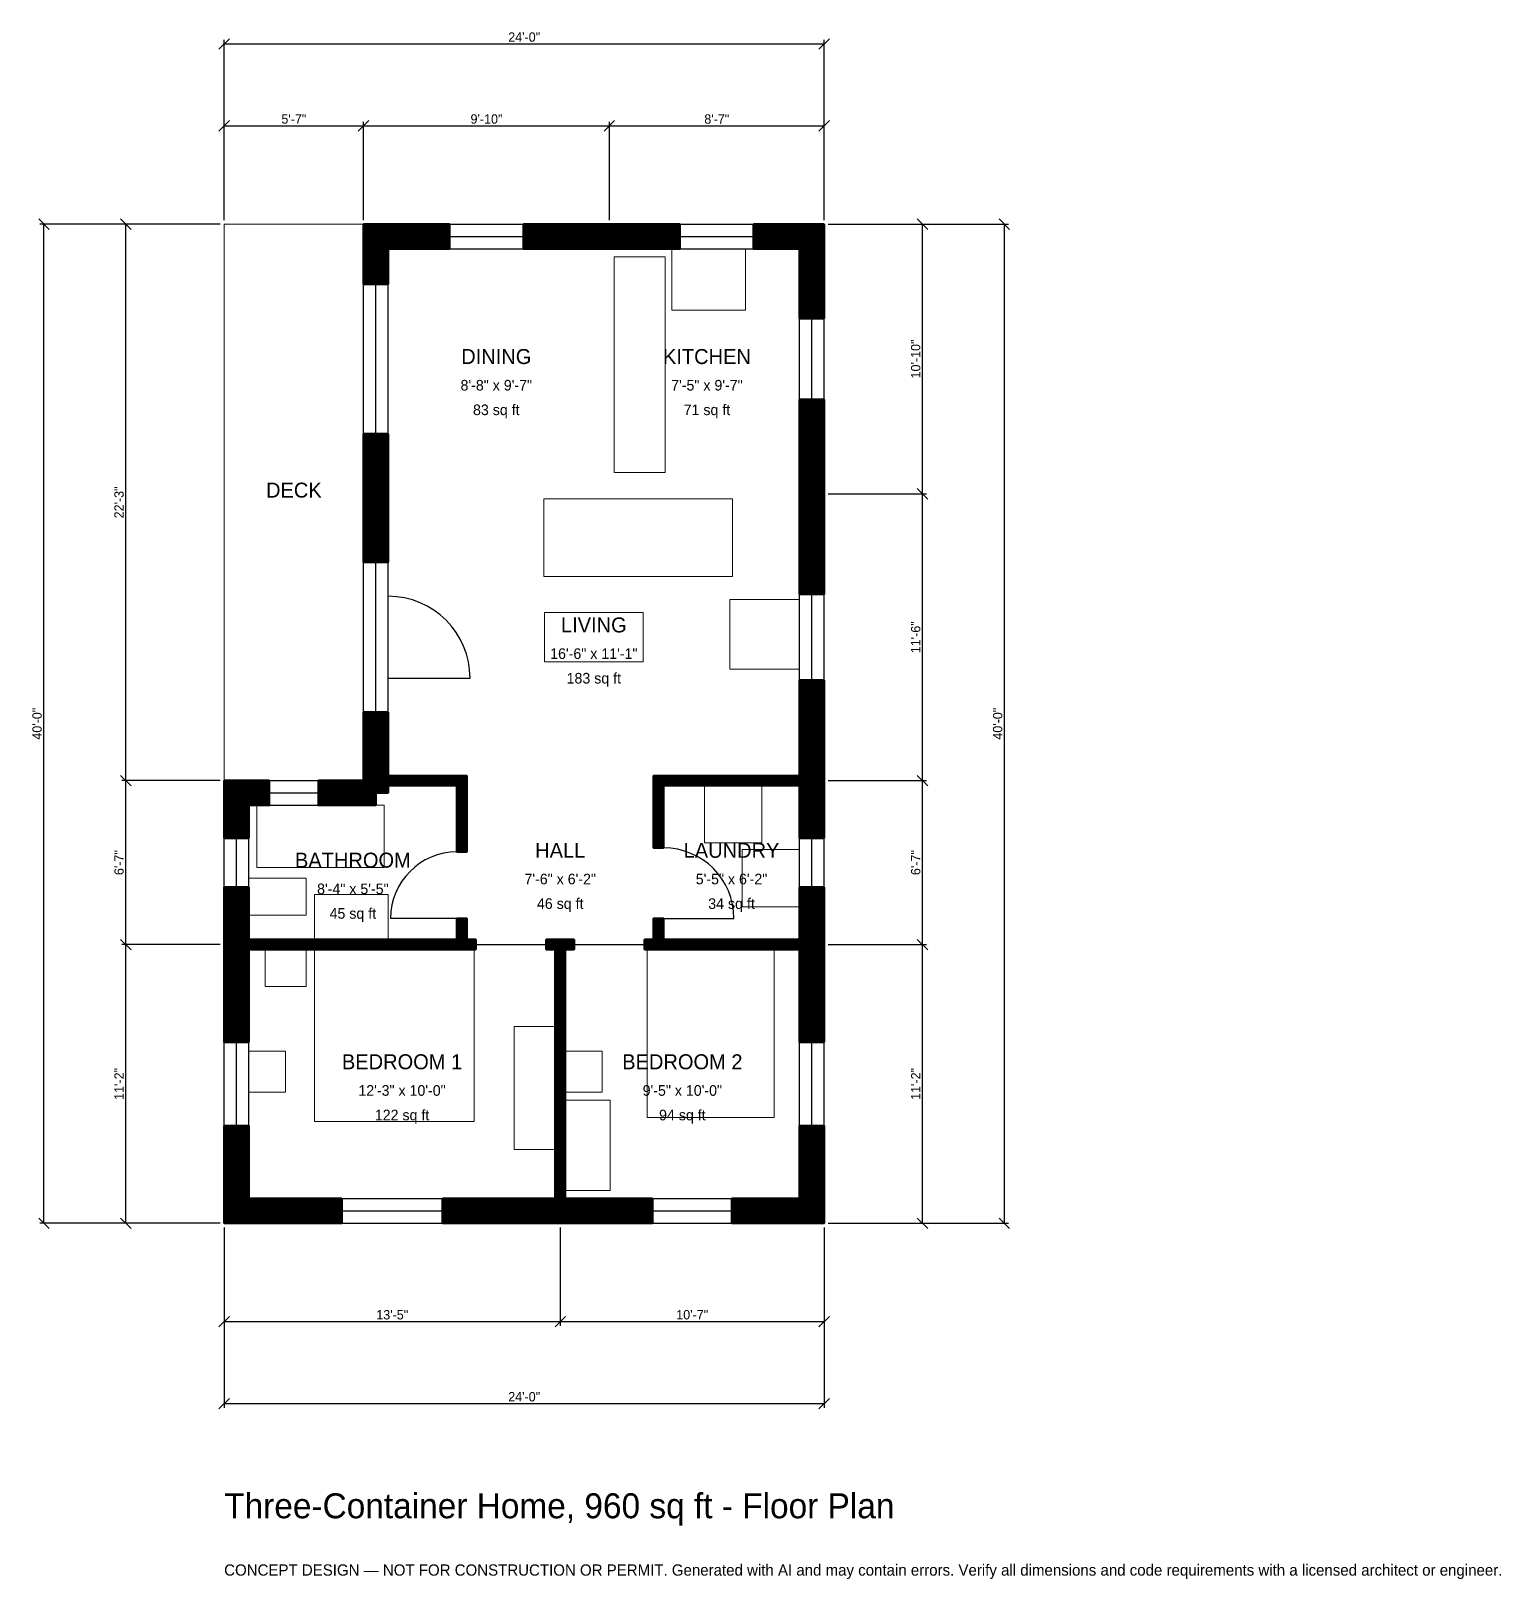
# Model space of a CAD drawing. Header units: inches. Extents: x -93 to 613, y -171 to 573.
import ezdxf
from ezdxf.enums import TextEntityAlignment as Align

# ---------------------------------------------------------------- set-up
doc = ezdxf.new("R2010")
doc.units = ezdxf.units.IN
doc.header["$MEASUREMENT"] = 0
doc.linetypes.add('DASHED', pattern=[0.6, 0.5, -0.1])
for name, color, linetype, lineweight in [('A-ANNO-DIMS', 1, 'Continuous', 13), ('A-ANNO-TEXT', 7, 'Continuous', 18), ('A-AREA-IDEN', 7, 'Continuous', 18), ('A-DOOR', 2, 'Continuous', 25), ('A-FLOR-FIXT', 9, 'Continuous', 13), ('A-FURN', 9, 'Continuous', 13), ('A-GLAZ', 4, 'Continuous', 25), ('A-SITE-PAVE', 8, 'Continuous', 13), ('A-WALL', 7, 'Continuous', 50), ('A-WALL-PATT', 8, 'Continuous', 13)]:
    doc.layers.add(name, color=color, linetype=linetype, lineweight=lineweight)
doc.dimstyles.new('PLAN', dxfattribs={"dimtxt": 4.5, "dimasz": 3, "dimexe": 2, "dimexo": 2, "dimgap": 1, "dimtad": 1, "dimdec": 0, "dimlunit": 4, "dimtsz": 2.5, "dimcen": 2.5, "dimclrd": 1, "dimclre": 1, "dimazin": 3, "dimtfac": 1, "dimtmove": 0, "dimatfit": 3})

msp = doc.modelspace()

# ---------------------------------------------------------------- hatches: boundary and pattern name
at = {"layer": 'A-WALL-PATT'}
h = msp.add_hatch(dxfattribs=at)
h.set_pattern_fill('ANSI31', color=8, scale=0.8)
h.paths.add_polyline_path([(0, 0), (0, 11.811), (0, 11.811), (0, 46.8504), (11.811, 46.8504), (11.811, 11.811), (56.4961, 11.811), (56.4961, 0), (11.811, 0), (11.811, 0), (0, 0), (0, 0), (0, 0)])
h.paths.add_polyline_path([(0, 127.9528), (0, 131.4961), (0, 131.4961), (0, 136.2205), (0, 136.2205), (0, 139.7638), (0, 161.4173), (11.811, 161.4173), (11.811, 139.7638), (11.811, 136.2205), (111.811, 136.2205), (111.811, 146.4567), (116.5354, 146.4567), (116.5354, 136.2205), (120.8661, 136.2205), (120.8661, 131.4961), (116.5354, 131.4961), (111.811, 131.4961), (11.811, 131.4961), (11.811, 127.9528), (11.811, 87.0079), (0, 87.0079), (0, 127.9528)])
h.paths.add_polyline_path([(0, 200.7874), (0, 200.7874), (0, 212.5984), (0, 212.5984), (0, 212.5985), (11.811, 212.5985), (11.811, 212.5984), (21.6535, 212.5984), (21.6535, 200.7874), (11.811, 200.7874), (11.811, 185.0394), (0, 185.0394), (0, 200.7874)])
h.paths.add_polyline_path([(64.5669, 212.5984), (64.5669, 212.5985), (66.9291, 212.5985), (66.9291, 214.9606), (66.9291, 214.9606), (66.9291, 245.4724), (78.7402, 245.4724), (78.7402, 214.9606), (111.811, 214.9606), (116.5354, 214.9606), (116.5354, 210.2362), (116.5354, 178.3465), (111.811, 178.3465), (111.811, 210.2362), (78.7402, 210.2362), (78.7402, 206.6929), (72.8346, 206.6929), (72.8346, 200.7874), (45.2756, 200.7874), (45.2756, 212.5984), (64.5669, 212.5984)])
h.paths.add_polyline_path([(66.9291, 344.4882), (66.9291, 356.2992), (66.9291, 379.1339), (78.7402, 379.1339), (78.7402, 356.2992), (78.7402, 344.4882), (78.7402, 317.5197), (66.9291, 317.5197), (66.9291, 344.4882)])
h.paths.add_polyline_path([(66.9291, 468.1102), (66.9291, 468.1102), (66.9291, 479.9213), (66.9291, 479.9213), (66.9291, 479.9213), (78.7402, 479.9213), (78.7402, 479.9213), (108.2677, 479.9213), (108.2677, 468.1102), (78.7402, 468.1102), (78.7402, 451.1811), (66.9291, 451.1811), (66.9291, 468.1102)])
h.paths.add_polyline_path([(179.1339, 479.9213), (190.9449, 479.9213), (218.8976, 479.9213), (218.8976, 468.1102), (190.9449, 468.1102), (179.1339, 468.1102), (143.7008, 468.1102), (143.7008, 479.9213), (179.1339, 479.9213)])
h.paths.add_polyline_path([(276.378, 479.9213), (276.378, 479.9213), (288.189, 479.9213), (288.189, 479.9213), (288.189, 479.9213), (288.189, 468.1102), (288.189, 468.1102), (288.189, 434.6457), (276.378, 434.6457), (276.378, 468.1102), (254.3307, 468.1102), (254.3307, 479.9213), (276.378, 479.9213)])
h.paths.add_polyline_path([(288.189, 356.2992), (288.189, 344.4882), (288.189, 302.1654), (276.378, 302.1654), (276.378, 344.4882), (276.378, 356.2992), (276.378, 395.6693), (288.189, 395.6693), (288.189, 356.2992)])
h.paths.add_polyline_path([(288.189, 218.5039), (288.189, 214.9606), (288.189, 214.9606), (288.189, 210.2362), (288.189, 210.2362), (288.189, 206.6929), (288.189, 185.0394), (276.378, 185.0394), (276.378, 206.6929), (276.378, 210.2362), (211.0236, 210.2362), (211.0236, 180.315), (206.2992, 180.315), (206.2992, 210.2362), (206.2992, 214.9606), (211.0236, 214.9606), (276.378, 214.9606), (276.378, 218.5039), (276.378, 260.8268), (288.189, 260.8268), (288.189, 218.5039)])
h.paths.add_polyline_path([(288.189, 139.7638), (288.189, 136.2205), (288.189, 136.2205), (288.189, 131.4961), (288.189, 131.4961), (288.189, 127.9528), (288.189, 87.0079), (276.378, 87.0079), (276.378, 127.9528), (276.378, 131.4961), (211.0236, 131.4961), (206.2992, 131.4961), (201.9685, 131.4961), (201.9685, 136.2205), (206.2992, 136.2205), (206.2992, 146.4567), (211.0236, 146.4567), (211.0236, 136.2205), (276.378, 136.2205), (276.378, 139.7638), (276.378, 161.4173), (288.189, 161.4173), (288.189, 139.7638)])
h.paths.add_polyline_path([(288.189, 11.811), (288.189, 11.811), (288.189, 0), (288.189, 0), (288.189, 0), (276.378, 0), (276.378, 0), (243.8976, 0), (243.8976, 11.811), (276.378, 11.811), (276.378, 46.8504), (288.189, 46.8504), (288.189, 11.811)])
h.paths.add_polyline_path([(167.3228, 0), (163.7795, 0), (163.7795, 0), (159.0551, 0), (159.0551, 0), (155.5118, 0), (104.9213, 0), (104.9213, 11.811), (155.5118, 11.811), (159.0551, 11.811), (159.0551, 131.4961), (154.7244, 131.4961), (154.7244, 136.2205), (159.0551, 136.2205), (163.7795, 136.2205), (168.1102, 136.2205), (168.1102, 131.4961), (163.7795, 131.4961), (163.7795, 11.811), (167.3228, 11.811), (205.7087, 11.811), (205.7087, 0), (167.3228, 0)])

# ---------------------------------------------------------------- linework, layer by layer
at = {"layer": 'A-DOOR'}
for p, q in [((78.7402, 261.811), (118.1102, 261.811)), ((111.811, 146.4567), (79.9213, 146.4567)), ((211.0236, 146.4567), (244.8819, 146.4567)), ((120.8661, 133.8583), (154.7244, 133.8583)), ((168.1102, 133.8583), (201.9685, 133.8583))]:
    msp.add_line(p, q, dxfattribs=at)
for centre, radius, start, end in [((78.7402, 261.811), 39.3701, 0, 90), ((211.0236, 146.4567), 33.8583, 0, 90), ((111.811, 146.4567), 31.8898, 90, 180)]:
    msp.add_arc(centre, radius, start, end, dxfattribs=at)
at = {"layer": 'A-FLOR-FIXT'}
for points in [[(187.4016, 360.6299), (211.811, 360.6299), (211.811, 464.1732), (187.4016, 464.1732)], [(15.748, 170.8661), (76.7717, 170.8661), (76.7717, 200.7874), (15.748, 200.7874)], [(11.811, 148.0315), (39.3701, 148.0315), (39.3701, 165.748), (11.811, 165.748)], [(43.3071, 136.2205), (78.7402, 136.2205), (78.7402, 157.874), (43.3071, 157.874)]]:
    msp.add_lwpolyline(points, close=True, dxfattribs=at)
at = {"layer": 'A-FURN'}
for points in [[(214.9606, 438.5827), (250.3937, 438.5827), (250.3937, 468.1102), (214.9606, 468.1102)], [(153.5433, 310.6299), (244.0945, 310.6299), (244.0945, 348.0315), (153.5433, 348.0315)], [(242.9134, 266.1417), (276.378, 266.1417), (276.378, 299.6063), (242.9134, 299.6063)], [(153.937, 269.685), (201.1811, 269.685), (201.1811, 293.3071), (153.937, 293.3071)], [(230.7087, 182.6772), (258.2677, 182.6772), (258.2677, 210.2362), (230.7087, 210.2362)], [(248.8189, 151.9685), (276.378, 151.9685), (276.378, 179.5276), (248.8189, 179.5276)], [(19.685, 113.7795), (39.3701, 113.7795), (39.3701, 131.4961), (19.685, 131.4961)], [(43.3071, 48.8189), (120.0787, 48.8189), (120.0787, 131.4961), (43.3071, 131.4961)], [(203.1496, 50.7874), (264.1732, 50.7874), (264.1732, 131.4961), (203.1496, 131.4961)], [(139.3701, 35.4331), (159.0551, 35.4331), (159.0551, 94.4882), (139.3701, 94.4882)], [(11.811, 62.9921), (29.5276, 62.9921), (29.5276, 82.6772), (11.811, 82.6772)], [(163.7795, 62.9921), (181.4961, 62.9921), (181.4961, 82.6772), (163.7795, 82.6772)], [(163.7795, 15.748), (185.4331, 15.748), (185.4331, 59.0551), (163.7795, 59.0551)]]:
    msp.add_lwpolyline(points, close=True, dxfattribs=at)
at = {"layer": 'A-GLAZ'}
for p, q in [((108.2677, 479.9213), (143.7008, 479.9213)), ((218.8976, 479.9213), (254.3307, 479.9213)), ((108.2677, 474.0157), (143.7008, 474.0157)), ((218.8976, 474.0157), (254.3307, 474.0157)), ((108.2677, 468.1102), (143.7008, 468.1102)), ((218.8976, 468.1102), (254.3307, 468.1102)), ((66.9291, 379.1339), (66.9291, 451.1811)), ((72.8346, 379.1339), (72.8346, 451.1811)), ((78.7402, 379.1339), (78.7402, 451.1811)), ((276.378, 395.6693), (276.378, 434.6457)), ((282.2835, 395.6693), (282.2835, 434.6457)), ((288.189, 395.6693), (288.189, 434.6457)), ((66.9291, 245.4724), (66.9291, 317.5197)), ((72.8346, 245.4724), (72.8346, 317.5197)), ((78.7402, 245.4724), (78.7402, 317.5197)), ((276.378, 260.8268), (276.378, 302.1654)), ((282.2835, 260.8268), (282.2835, 302.1654)), ((288.189, 260.8268), (288.189, 302.1654)), ((21.6535, 212.5984), (45.2756, 212.5984)), ((21.6535, 206.6929), (45.2756, 206.6929)), ((21.6535, 200.7874), (45.2756, 200.7874)), ((0, 161.4173), (0, 185.0394)), ((5.9055, 161.4173), (5.9055, 185.0394)), ((11.811, 161.4173), (11.811, 185.0394)), ((276.378, 161.4173), (276.378, 185.0394)), ((282.2835, 161.4173), (282.2835, 185.0394)), ((288.189, 161.4173), (288.189, 185.0394)), ((0, 46.8504), (0, 87.0079)), ((5.9055, 46.8504), (5.9055, 87.0079)), ((11.811, 46.8504), (11.811, 87.0079)), ((276.378, 46.8504), (276.378, 87.0079)), ((282.2835, 46.8504), (282.2835, 87.0079)), ((288.189, 46.8504), (288.189, 87.0079)), ((56.4961, 11.811), (104.9213, 11.811)), ((205.7087, 11.811), (243.8976, 11.811)), ((56.4961, 5.9055), (104.9213, 5.9055)), ((56.4961, 0), (104.9213, 0)), ((205.7087, 5.9055), (243.8976, 5.9055)), ((205.7087, 0), (243.8976, 0))]:
    msp.add_line(p, q, dxfattribs=at)
at = {"layer": 'A-SITE-PAVE', "linetype": 'DASHED'}
msp.add_lwpolyline([(0, 212.5984), (66.9291, 212.5984), (66.9291, 479.9213), (0, 479.9213)], close=True, dxfattribs=at)
at = {"layer": 'A-WALL'}
for points in [[(66.9291, 468.1102), (66.9291, 468.1102), (66.9291, 479.9213), (66.9291, 479.9213), (66.9291, 479.9213), (78.7402, 479.9213), (78.7402, 479.9213), (108.2677, 479.9213), (108.2677, 468.1102), (78.7402, 468.1102), (78.7402, 451.1811), (66.9291, 451.1811), (66.9291, 468.1102)], [(179.1339, 479.9213), (190.9449, 479.9213), (218.8976, 479.9213), (218.8976, 468.1102), (190.9449, 468.1102), (179.1339, 468.1102), (143.7008, 468.1102), (143.7008, 479.9213), (179.1339, 479.9213)], [(276.378, 479.9213), (276.378, 479.9213), (288.189, 479.9213), (288.189, 479.9213), (288.189, 479.9213), (288.189, 468.1102), (288.189, 468.1102), (288.189, 434.6457), (276.378, 434.6457), (276.378, 468.1102), (254.3307, 468.1102), (254.3307, 479.9213), (276.378, 479.9213)], [(288.189, 356.2992), (288.189, 344.4882), (288.189, 302.1654), (276.378, 302.1654), (276.378, 344.4882), (276.378, 356.2992), (276.378, 395.6693), (288.189, 395.6693), (288.189, 356.2992)], [(66.9291, 344.4882), (66.9291, 356.2992), (66.9291, 379.1339), (78.7402, 379.1339), (78.7402, 356.2992), (78.7402, 344.4882), (78.7402, 317.5197), (66.9291, 317.5197), (66.9291, 344.4882)], [(288.189, 218.5039), (288.189, 214.9606), (288.189, 214.9606), (288.189, 210.2362), (288.189, 210.2362), (288.189, 206.6929), (288.189, 185.0394), (276.378, 185.0394), (276.378, 206.6929), (276.378, 210.2362), (211.0236, 210.2362), (211.0236, 180.315), (206.2992, 180.315), (206.2992, 210.2362), (206.2992, 214.9606), (211.0236, 214.9606), (276.378, 214.9606), (276.378, 218.5039), (276.378, 260.8268), (288.189, 260.8268), (288.189, 218.5039)], [(64.5669, 212.5984), (64.5669, 212.5985), (66.9291, 212.5985), (66.9291, 214.9606), (66.9291, 214.9606), (66.9291, 245.4724), (78.7402, 245.4724), (78.7402, 214.9606), (111.811, 214.9606), (116.5354, 214.9606), (116.5354, 210.2362), (116.5354, 178.3465), (111.811, 178.3465), (111.811, 210.2362), (78.7402, 210.2362), (78.7402, 206.6929), (72.8346, 206.6929), (72.8346, 200.7874), (45.2756, 200.7874), (45.2756, 212.5984), (64.5669, 212.5984)], [(0, 200.7874), (0, 200.7874), (0, 212.5984), (0, 212.5984), (0, 212.5985), (11.811, 212.5985), (11.811, 212.5984), (21.6535, 212.5984), (21.6535, 200.7874), (11.811, 200.7874), (11.811, 185.0394), (0, 185.0394), (0, 200.7874)], [(0, 127.9528), (0, 131.4961), (0, 131.4961), (0, 136.2205), (0, 136.2205), (0, 139.7638), (0, 161.4173), (11.811, 161.4173), (11.811, 139.7638), (11.811, 136.2205), (111.811, 136.2205), (111.811, 146.4567), (116.5354, 146.4567), (116.5354, 136.2205), (120.8661, 136.2205), (120.8661, 131.4961), (116.5354, 131.4961), (111.811, 131.4961), (11.811, 131.4961), (11.811, 127.9528), (11.811, 87.0079), (0, 87.0079), (0, 127.9528)], [(288.189, 139.7638), (288.189, 136.2205), (288.189, 136.2205), (288.189, 131.4961), (288.189, 131.4961), (288.189, 127.9528), (288.189, 87.0079), (276.378, 87.0079), (276.378, 127.9528), (276.378, 131.4961), (211.0236, 131.4961), (206.2992, 131.4961), (201.9685, 131.4961), (201.9685, 136.2205), (206.2992, 136.2205), (206.2992, 146.4567), (211.0236, 146.4567), (211.0236, 136.2205), (276.378, 136.2205), (276.378, 139.7638), (276.378, 161.4173), (288.189, 161.4173), (288.189, 139.7638)], [(167.3228, 0), (163.7795, 0), (163.7795, 0), (159.0551, 0), (159.0551, 0), (155.5118, 0), (104.9213, 0), (104.9213, 11.811), (155.5118, 11.811), (159.0551, 11.811), (159.0551, 131.4961), (154.7244, 131.4961), (154.7244, 136.2205), (159.0551, 136.2205), (163.7795, 136.2205), (168.1102, 136.2205), (168.1102, 131.4961), (163.7795, 131.4961), (163.7795, 11.811), (167.3228, 11.811), (205.7087, 11.811), (205.7087, 0), (167.3228, 0)], [(0, 0), (0, 11.811), (0, 11.811), (0, 46.8504), (11.811, 46.8504), (11.811, 11.811), (56.4961, 11.811), (56.4961, 0), (11.811, 0), (11.811, 0), (0, 0), (0, 0), (0, 0)], [(288.189, 11.811), (288.189, 11.811), (288.189, 0), (288.189, 0), (288.189, 0), (276.378, 0), (276.378, 0), (243.8976, 0), (243.8976, 11.811), (276.378, 11.811), (276.378, 46.8504), (288.189, 46.8504), (288.189, 11.811)]]:
    msp.add_lwpolyline(points, close=True, dxfattribs=at)

# ---------------------------------------------------------------- texts
at = {"layer": 'A-ANNO-TEXT'}
for s, height, p in [('Three-Container Home, 960 sq ft - Floor Plan', 12, (0, -141.7323)), ('CONCEPT DESIGN — NOT FOR CONSTRUCTION OR PERMIT. Generated with AI and may contain errors. Verify all dimensions and code requirements with a licensed architect or engineer.', 5.4, (0, -169.2913))]:
    msp.add_text(s, height=height, dxfattribs=at).set_placement(p)
at = {"layer": 'A-AREA-IDEN'}
for s, height, p in [('DINING', 7.2, (130.7087, 416.3386)), ('KITCHEN', 7.2, (231.8898, 416.3386)), ('8\'-8" x 9\'-7"', 5.1, (130.7087, 402.5591)), ('7\'-5" x 9\'-7"', 5.1, (231.8898, 402.5591)), ('83 sq ft', 5.1, (130.7087, 390.748)), ('71 sq ft', 5.1, (231.8898, 390.748)), ('DECK', 7.2, (33.4646, 352.1654)), ('LIVING', 7.2, (177.5591, 287.4016)), ('16\'-6" x 11\'-1"', 5.1, (177.5591, 273.622)), ('183 sq ft', 5.1, (177.5591, 261.811)), ('HALL', 7.2, (161.4173, 179.1339)), ('LAUNDRY', 7.2, (243.7008, 179.1339)), ('BATHROOM', 7.2, (61.811, 174.4094)), ('7\'-6" x 6\'-2"', 5.1, (161.4173, 165.3543)), ('5\'-5" x 6\'-2"', 5.1, (243.7008, 165.3543)), ('8\'-4" x 5\'-5"', 5.1, (61.811, 160.6299)), ('46 sq ft', 5.1, (161.4173, 153.5433)), ('34 sq ft', 5.1, (243.7008, 153.5433)), ('45 sq ft', 5.1, (61.811, 148.8189)), ('BEDROOM 1', 7.2, (85.4331, 77.5591)), ('BEDROOM 2', 7.2, (220.0787, 77.5591)), ('12\'-3" x 10\'-0"', 5.1, (85.4331, 63.7795)), ('9\'-5" x 10\'-0"', 5.1, (220.0787, 63.7795)), ('122 sq ft', 5.1, (85.4331, 51.9685)), ('94 sq ft', 5.1, (220.0787, 51.9685))]:
    msp.add_text(s, height=height, dxfattribs=at).set_placement(p, align=Align.MIDDLE_CENTER)

# ---------------------------------------------------------------- dimensions: what is measured, and where the dimension line sits
at = {"layer": 'A-ANNO-DIMS'}
for base, p1, p2, text in [((0, 566.5354), (0, 479.9213), (288.189, 479.9213), '24\'-0"'), ((0, 527.1654), (0, 479.9213), (66.9291, 479.9213), '5\'-7"'), ((66.9291, 527.1654), (66.9291, 479.9213), (185.0394, 479.9213), '9\'-10"'), ((185.0394, 527.1654), (185.0394, 479.9213), (288.189, 479.9213), '8\'-7"'), ((0, -47.2441), (0, 0), (161.4173, 0), '13\'-5"'), ((0, -86.6142), (0, 0), (288.189, 0), '24\'-0"'), ((161.4173, -47.2441), (161.4173, 0), (288.189, 0), '10\'-7"')]:
    msp.add_linear_dim(base=base, p1=p1, p2=p2, text=text, dimstyle='PLAN', dxfattribs=at).render()
for base, p1, p2, text in [((-86.6142, 0), (0, 0), (0, 479.9213), '40\'-0"'), ((-47.2441, 212.5984), (0, 212.5984), (0, 479.9213), '22\'-3"'), ((335.4331, 350.3937), (288.189, 350.3937), (288.189, 479.9213), '10\'-10"'), ((374.8031, 0), (288.189, 0), (288.189, 479.9213), '40\'-0"'), ((335.4331, 212.5984), (288.189, 212.5984), (288.189, 350.3937), '11\'-6"'), ((-47.2441, 133.8583), (0, 133.8583), (0, 212.5984), '6\'-7"'), ((335.4331, 133.8583), (288.189, 133.8583), (288.189, 212.5984), '6\'-7"'), ((-47.2441, 0), (0, 0), (0, 133.8583), '11\'-2"'), ((335.4331, 0), (288.189, 0), (288.189, 133.8583), '11\'-2"')]:
    msp.add_linear_dim(base=base, p1=p1, p2=p2, angle=90, text=text, dimstyle='PLAN', dxfattribs=at).render()

doc.saveas('drawing.dxf')
